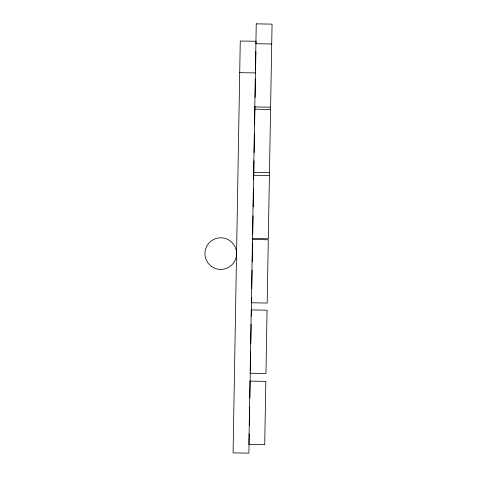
<?xml version="1.0" encoding="UTF-8"?>
<svg xmlns="http://www.w3.org/2000/svg" width="477" height="477" viewBox="0 0 477 477"><rect width="100%" height="100%" fill="white"/><g stroke="black" fill="none" stroke-linecap="round" stroke-linejoin="round"><path stroke-width="0.72" d="M249.238 433.802L248.899 453.15L233.08 452.876L240.265 41.016L256.089 41.29L256.048 43.496M249.382 425.621L249.704 407.018M249.859 398.086L250.3 372.793M250.342 370.557L250.663 351.954M250.807 343.774L251.146 324.426M251.29 316.245L251.612 297.642M251.773 288.71L252.094 270.107M252.238 261.927L252.577 242.578M252.619 239.955L252.655 238.112M252.721 234.398L253.043 215.795M253.198 206.863L253.525 188.266M253.681 179.334L254.002 160.731M254.146 152.551L254.485 133.202M254.629 125.016L254.951 106.419M255.106 97.487L255.433 78.884M255.577 70.727L255.91 51.594M255.893 43.723L271.717 43.997M239.716 72.659L255.535 72.933M254.79 106.92L270.614 107.194M254.754 109.191L270.572 109.466M253.645 172.465L269.469 172.74M253.597 175.244L269.422 175.518M250.002 381.123L248.899 444.409L264.723 444.683L265.826 381.403L250.002 381.123M251.248 309.931L250.145 373.217L265.963 373.491L267.066 310.205L251.248 309.931M252.476 239.496L251.373 302.782L267.192 303.056L268.301 239.77L252.476 239.496M256.238 23.85L252.494 238.518L268.312 238.792L272.063 24.124L256.238 23.85M211.561 266.506A15.824 15.824 0 0 0 236.503 255.147A15.824 15.824 0 0 0 214.191 239.227A15.824 15.824 0 0 0 211.561 266.506"/></g></svg>
